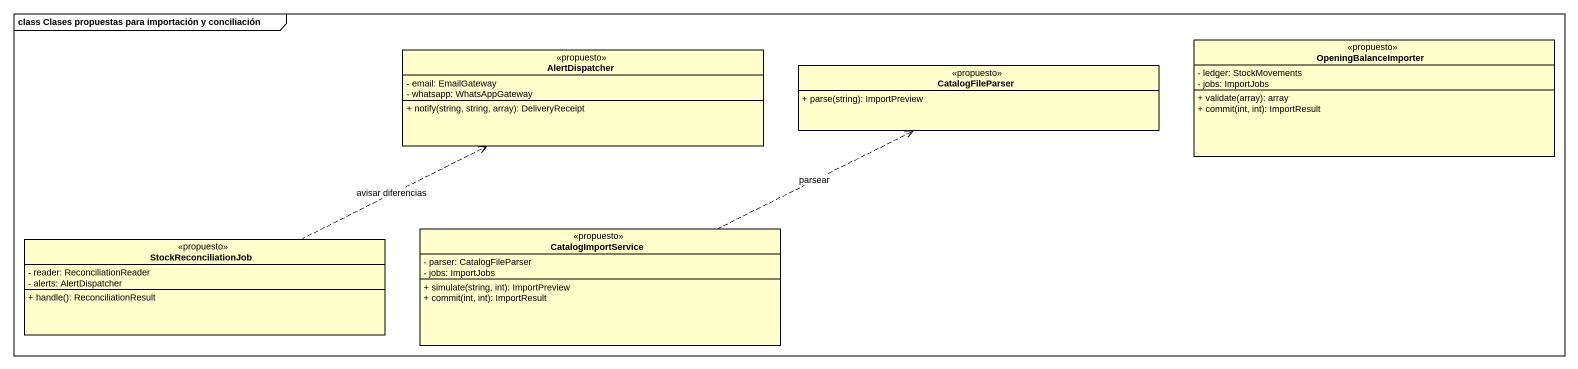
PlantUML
@startuml
mainframe class Clases propuestas para importación y conciliación
hide circle
hide empty members
skinparam classAttributeIconSize 0
class AlertDispatcher <<propuesto>> {
  - email: EmailGateway
  - whatsapp: WhatsAppGateway
  + notify(string, string, array): DeliveryReceipt
}
class OpeningBalanceImporter <<propuesto>> {
  - ledger: StockMovements
  - jobs: ImportJobs
  + validate(array): array
  + commit(int, int): ImportResult
}
class CatalogFileParser <<propuesto>> {
  + parse(string): ImportPreview
}
class StockReconciliationJob <<propuesto>> {
  - reader: ReconciliationReader
  - alerts: AlertDispatcher
  + handle(): ReconciliationResult
}
class CatalogImportService <<propuesto>> {
  - parser: CatalogFileParser
  - jobs: ImportJobs
  + simulate(string, int): ImportPreview
  + commit(int, int): ImportResult
}
StockReconciliationJob .right.> AlertDispatcher : avisar diferencias
CatalogImportService .right.> CatalogFileParser : parsear
@enduml
